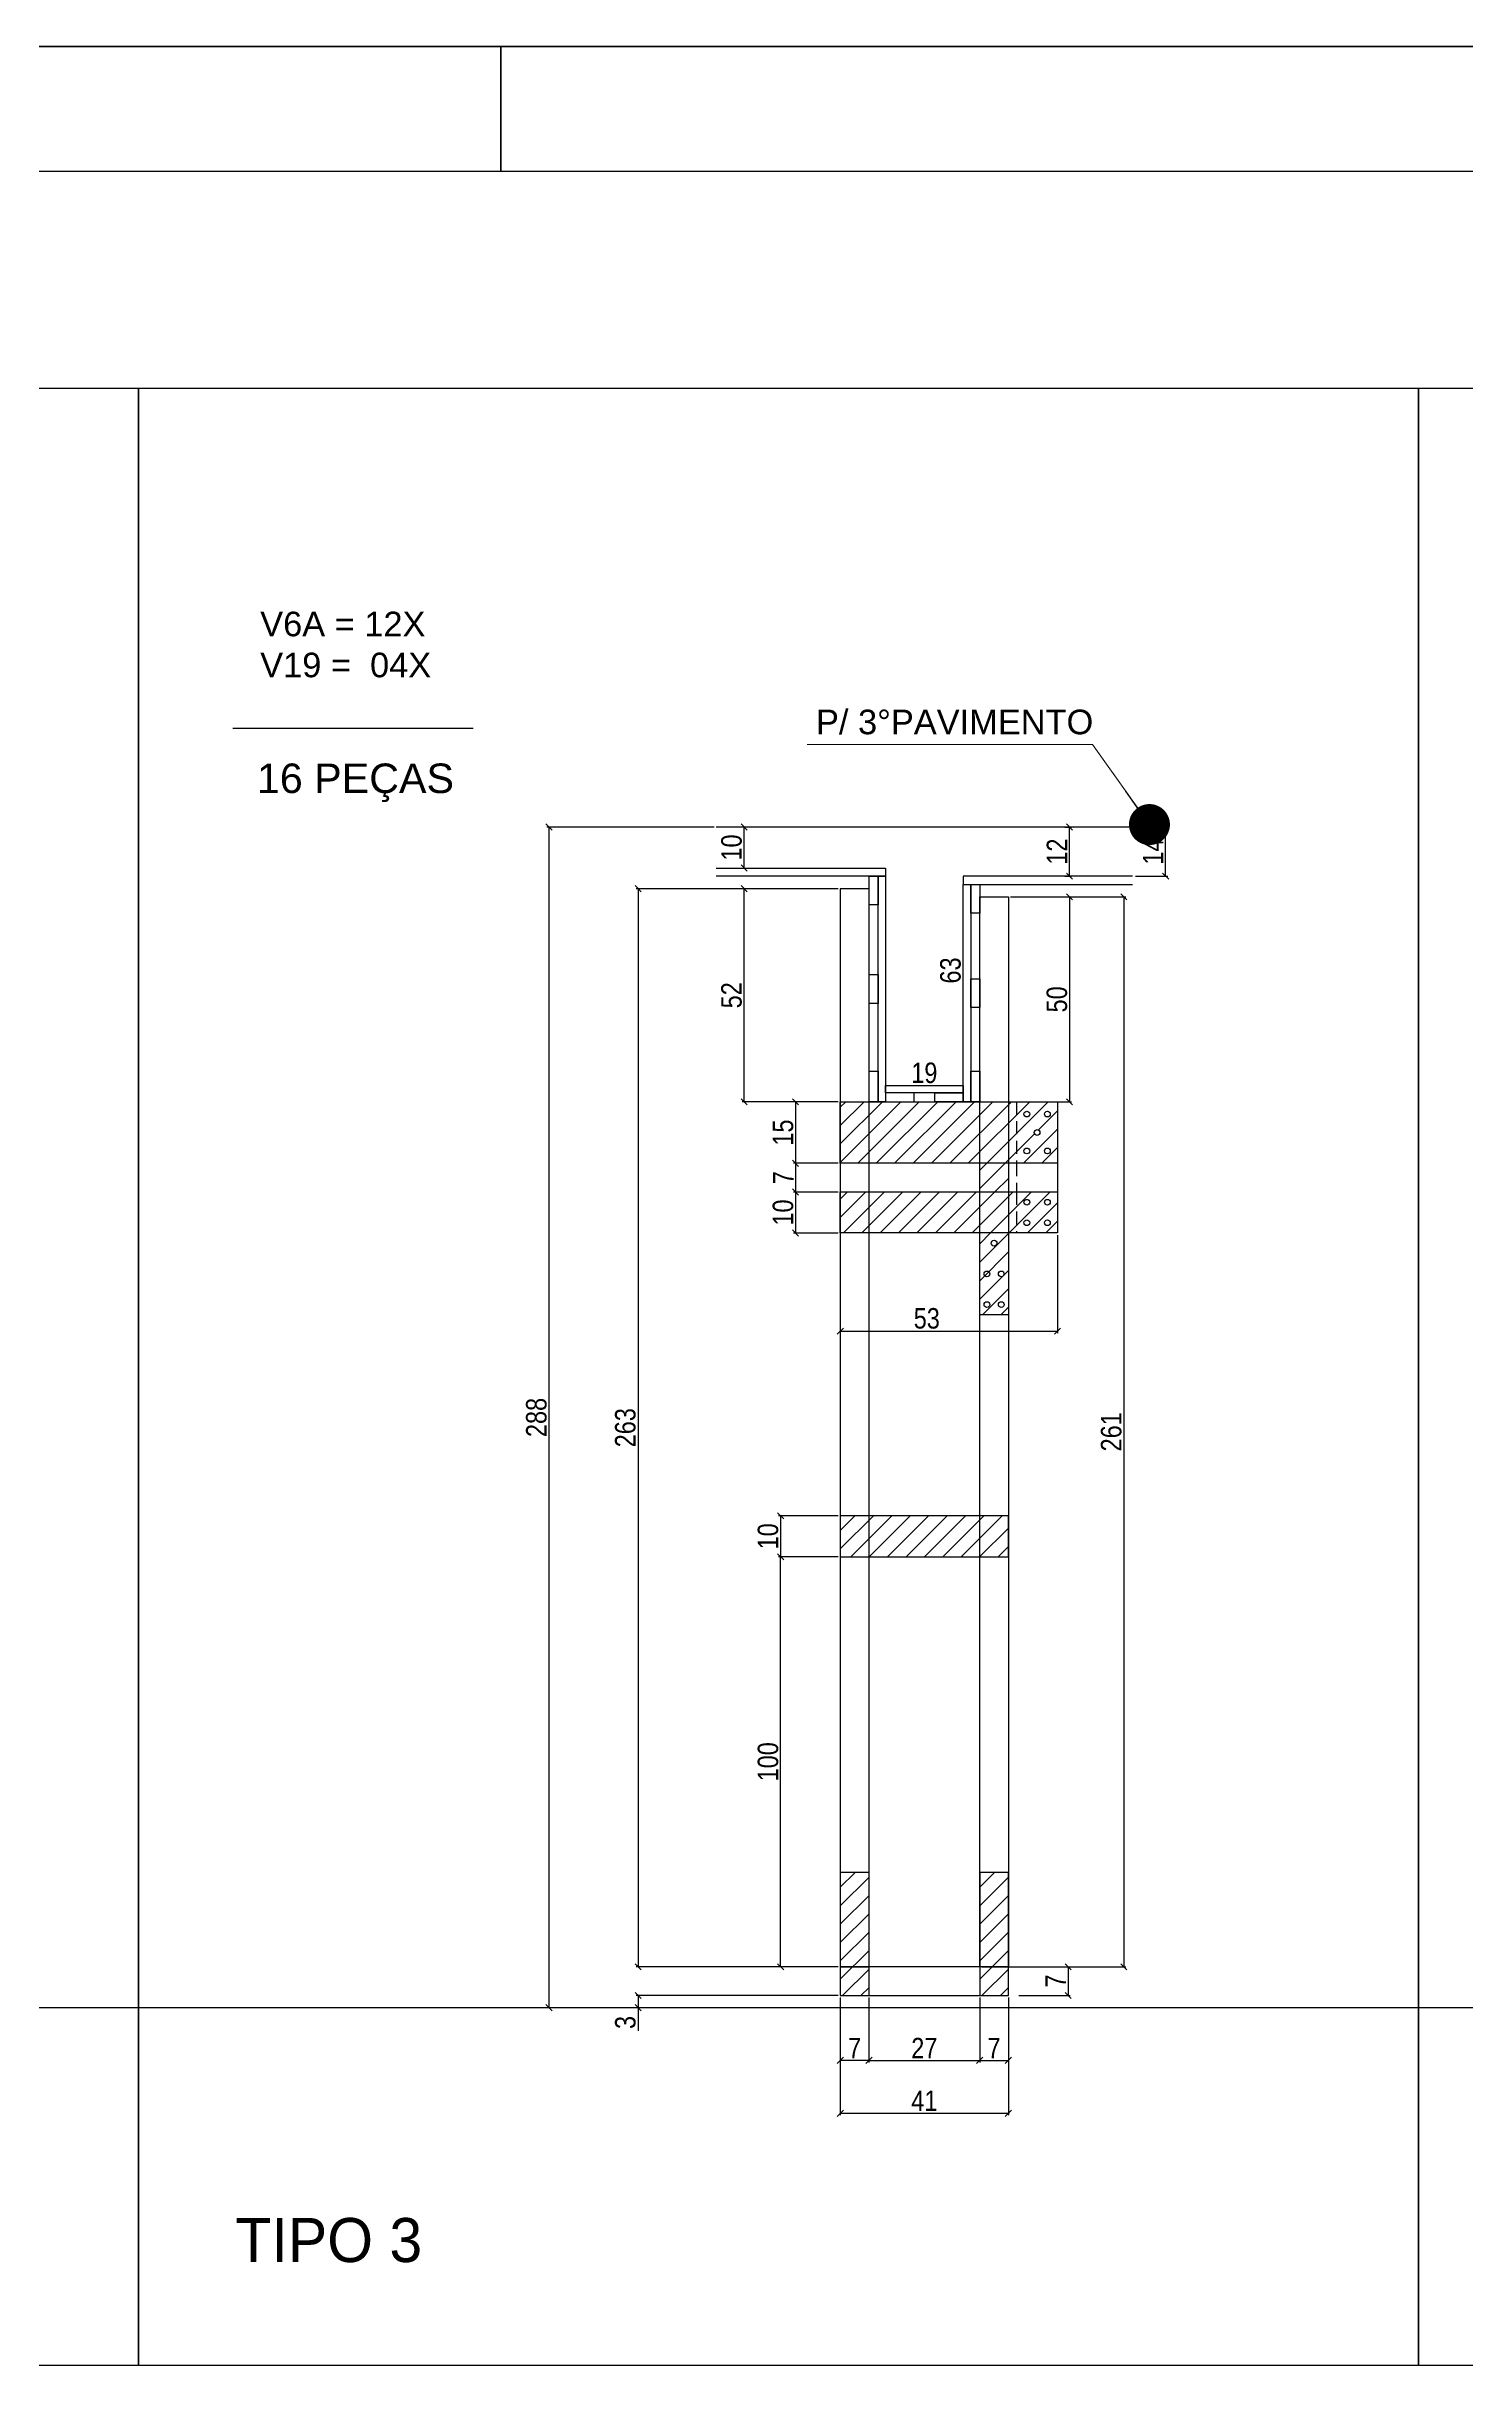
# Model space of a CAD drawing. Extents: x 23583 to 161354, y 153625 to 213918.
# Drawn here: x 31595 to 32287, y 212787 to 213918 of the extents above; entities that cross this region are included whole.
import ezdxf

# ---------------------------------------------------------------- set-up
doc = ezdxf.new("R2010")
doc.units = 0
doc.header["$PDMODE"] = 34
doc.header["$PDSIZE"] = 5
doc.linetypes.add('DASHED2', pattern=[9.525, 6.35, -3.175])
doc.layers.get('0').update_dxf_attribs({"linetype": 'CONTINUOUS'})
doc.layers.get('DEFPOINTS').update_dxf_attribs({"linetype": 'CONTINUOUS'})
for name, color, linetype in [('COTA', 241, 'CONTINUOUS'), ('detalhes', 4, 'CONTINUOUS'), ('HACHURA', 8, 'CONTINUOUS'), ('TIRAS REESCORAMENTO', 252, 'CONTINUOUS'), ('VIGAS', 3, 'CONTINUOUS')]:
    doc.layers.add(name, color=color, linetype=linetype)
doc.layers.add('FOLHA', color=255, linetype='CONTINUOUS', lineweight=40)
doc.styles.add('ARIAL', font='arial.ttf')
doc.styles.add('COTA TECNICA 2X', font='techl___.ttf', dxfattribs={"height": 10})
doc.styles.add('R80-50', font='arial.ttf', dxfattribs={"height": 10})
doc.styles.add('ROMAS860', font='ROMAS860.SHX', dxfattribs={"height": 8.5})
doc.styles.get("Standard").update_dxf_attribs({"font": 'ROMANS.SHX'})
doc.dimstyles.new('3x', dxfattribs={"dimtxt": 10, "dimasz": 5, "dimexe": 7, "dimexo": 5, "dimgap": 4, "dimtad": 1, "dimdec": 4, "dimlfac": 0.333333, "dimdsep": 46, "dimtxsty": 'Standard', "dimblk": 'DOT', "dimcen": 0.09, "dimclrd": 1, "dimclre": 1, "dimclrt": 2, "dimadec": 0, "dimazin": 2, "dimtfac": 1, "dimtdec": 4, "dimtmove": 0, "dimatfit": 3, "dimldrblk": 'DOT', "dimfxl": 1, "dimtolj": 1, "dimtzin": 0, "dimlwd": 9, "dimlwe": 9, "dimarcsym": 0})
doc.dimstyles.new('SECAO', dxfattribs={"dimscale": 0.333333, "dimtxt": 5, "dimasz": 9, "dimexe": 3, "dimexo": 3, "dimgap": 3, "dimtad": 1, "dimdec": 1, "dimlfac": 0.5, "dimzin": 12, "dimdsep": 46, "dimtxsty": 'COTA TECNICA 2X', "dimblk1": 'OBLIQUE', "dimblk2": 'OBLIQUE', "dimsah": 1, "dimcen": 0.9, "dimclrd": 4, "dimclre": 4, "dimclrt": 240, "dimadec": 1, "dimazin": 3, "dimtfac": 1, "dimtdec": 1, "dimtmove": 0, "dimatfit": 3, "dimfxl": 1, "dimtolj": 1, "dimtzin": 12, "dimarcsym": 0})
pattern_1 = [(45, (8390.567, 15079.911), (-4.49012806, 4.49012806), [])]

# ---------------------------------------------------------------- blocks, each defined once
blk = doc.blocks.new('_Oblique')
at = {"color": 0, "linetype": 'ByBlock', "lineweight": -2}
blk.add_line((-0.5, -0.5), (0.5, 0.5), dxfattribs=at)
blk = doc.blocks.new('*D2838')
at = {"layer": 'DEFPOINTS', "color": 0, "transparency": 16777216}
for p in [(31982.4, 213507.2), (31883.8, 212981.2), (31982.4, 212981.2)]:
    blk.add_point(p, dxfattribs=at)
at = {"layer": 'detalhes', "color": 4, "lineweight": -2, "transparency": 16777216}
for p, q in [((31981.4, 213507.2), (31882.8, 213507.2)), ((31883.8, 213507.2), (31883.8, 212981.2)), ((31981.4, 212981.2), (31882.8, 212981.2))]:
    blk.add_line(p, q, dxfattribs=at)
at = {"layer": 'detalhes', "color": 4, "lineweight": -2, "transparency": 16777216, "xscale": 3, "yscale": 3, "zscale": 3}
for p, rotation in [((31883.8, 213507.2), 90), ((31883.8, 212981.2), 270)]:
    blk.add_blockref('_Oblique', p, dxfattribs=dict(at, rotation=rotation))
at = {"layer": 'detalhes', "color": 240, "transparency": 16777216, "insert": (31877.6, 213244.2), "char_height": 10, "attachment_point": 5, "rotation": 90, "style": 'COTA TECNICA 2X'}
blk.add_mtext('\\A1;263', dxfattribs=at)
blk = doc.blocks.new('*D2839')
at = {"layer": 'DEFPOINTS', "color": 0, "transparency": 16777216}
for p in [(31982.4, 212967.2), (32064.4, 212967.2), (32064.4, 212909.7)]:
    blk.add_point(p, dxfattribs=at)
at = {"layer": 'detalhes', "color": 4, "lineweight": -2, "transparency": 16777216}
for p, q in [((31982.4, 212966.2), (31982.4, 212908.7)), ((32064.4, 212966.2), (32064.4, 212908.7)), ((31982.4, 212909.7), (32064.4, 212909.7))]:
    blk.add_line(p, q, dxfattribs=at)
at = {"layer": 'detalhes', "color": 4, "lineweight": -2, "transparency": 16777216, "xscale": 3, "yscale": 3, "zscale": 3, "rotation": 180}
blk.add_blockref('_Oblique', (31982.4, 212909.7), dxfattribs=at)
at = {"layer": 'detalhes', "color": 4, "lineweight": -2, "transparency": 16777216, "xscale": 3, "yscale": 3, "zscale": 3}
blk.add_blockref('_Oblique', (32064.4, 212909.7), dxfattribs=at)
at = {"layer": 'detalhes', "color": 240, "transparency": 16777216, "insert": (32023.4, 212915.8), "char_height": 10, "attachment_point": 5, "style": 'COTA TECNICA 2X'}
blk.add_mtext('\\A1;41', dxfattribs=at)
blk = doc.blocks.new('*D2840')
at = {"layer": 'DEFPOINTS', "color": 0, "transparency": 16777216}
for p in [(31996.4, 212967.2), (32050.4, 212967.2), (32050.4, 212935.5)]:
    blk.add_point(p, dxfattribs=at)
at = {"layer": 'detalhes', "color": 4, "lineweight": -2, "transparency": 16777216}
for p, q in [((31996.4, 212966.2), (31996.4, 212934.5)), ((32050.4, 212966.2), (32050.4, 212934.5)), ((31996.4, 212935.5), (32050.4, 212935.5))]:
    blk.add_line(p, q, dxfattribs=at)
at = {"layer": 'detalhes', "color": 4, "lineweight": -2, "transparency": 16777216, "xscale": 3, "yscale": 3, "zscale": 3, "rotation": 180}
blk.add_blockref('_Oblique', (31996.4, 212935.5), dxfattribs=at)
at = {"layer": 'detalhes', "color": 4, "lineweight": -2, "transparency": 16777216, "xscale": 3, "yscale": 3, "zscale": 3}
blk.add_blockref('_Oblique', (32050.4, 212935.5), dxfattribs=at)
at = {"layer": 'detalhes', "color": 240, "transparency": 16777216, "insert": (32023.4, 212941.5), "char_height": 10, "attachment_point": 5, "style": 'COTA TECNICA 2X'}
blk.add_mtext('\\A1;27', dxfattribs=at)
blk = doc.blocks.new('*D2841')
at = {"layer": 'DEFPOINTS', "color": 0, "transparency": 16777216}
for p in [(32050.4, 212935.5), (32064.4, 212935.5), (32064.4, 212935.5)]:
    blk.add_point(p, dxfattribs=at)
at = {"layer": 'detalhes', "color": 4, "lineweight": -2, "transparency": 16777216}
blk.add_line((32050.4, 212935.5), (32064.4, 212935.5), dxfattribs=at)
at = {"layer": 'detalhes', "color": 4, "lineweight": -2, "transparency": 16777216, "xscale": 3, "yscale": 3, "zscale": 3, "rotation": 180}
blk.add_blockref('_Oblique', (32050.4, 212935.5), dxfattribs=at)
at = {"layer": 'detalhes', "color": 4, "lineweight": -2, "transparency": 16777216, "xscale": 3, "yscale": 3, "zscale": 3}
blk.add_blockref('_Oblique', (32064.4, 212935.5), dxfattribs=at)
at = {"layer": 'detalhes', "color": 240, "transparency": 16777216, "insert": (32057.4, 212941.5), "char_height": 10, "attachment_point": 5, "style": 'COTA TECNICA 2X'}
blk.add_mtext('\\A1;7', dxfattribs=at)
blk = doc.blocks.new('*D2842')
at = {"layer": 'DEFPOINTS', "color": 0, "transparency": 16777216}
for p in [(31982.4, 212935.5), (31982.4, 212935.5), (31996.4, 212935.5)]:
    blk.add_point(p, dxfattribs=at)
at = {"layer": 'detalhes', "color": 4, "lineweight": -2, "transparency": 16777216}
blk.add_line((31996.4, 212935.5), (31982.4, 212935.5), dxfattribs=at)
at = {"layer": 'detalhes', "color": 4, "lineweight": -2, "transparency": 16777216, "xscale": 3, "yscale": 3, "zscale": 3, "rotation": 180}
blk.add_blockref('_Oblique', (31982.4, 212935.5), dxfattribs=at)
at = {"layer": 'detalhes', "color": 4, "lineweight": -2, "transparency": 16777216, "xscale": 3, "yscale": 3, "zscale": 3}
blk.add_blockref('_Oblique', (31996.4, 212935.5), dxfattribs=at)
at = {"layer": 'detalhes', "color": 240, "transparency": 16777216, "insert": (31989.4, 212941.5), "char_height": 10, "attachment_point": 5, "style": 'COTA TECNICA 2X'}
blk.add_mtext('\\A1;7', dxfattribs=at)
blk = doc.blocks.new('*D2843')
at = {"layer": 'DEFPOINTS', "color": 0, "transparency": 16777216}
for p in [(31982.4, 213201.2), (31953.3, 213181.2), (31982.4, 213181.2)]:
    blk.add_point(p, dxfattribs=at)
at = {"layer": 'detalhes', "color": 4, "lineweight": -2, "transparency": 16777216}
for p, q in [((31981.4, 213201.2), (31952.3, 213201.2)), ((31953.3, 213201.2), (31953.3, 213181.2)), ((31981.4, 213181.2), (31952.3, 213181.2))]:
    blk.add_line(p, q, dxfattribs=at)
at = {"layer": 'detalhes', "color": 4, "lineweight": -2, "transparency": 16777216, "xscale": 3, "yscale": 3, "zscale": 3}
for p, rotation in [((31953.3, 213201.2), 90), ((31953.3, 213181.2), 270)]:
    blk.add_blockref('_Oblique', p, dxfattribs=dict(at, rotation=rotation))
at = {"layer": 'detalhes', "color": 240, "transparency": 16777216, "insert": (31947.2, 213191.2), "char_height": 10, "attachment_point": 5, "rotation": 90, "style": 'COTA TECNICA 2X'}
blk.add_mtext('\\A1;10', dxfattribs=at)
blk = doc.blocks.new('*D2844')
at = {"layer": 'DEFPOINTS', "color": 0, "transparency": 16777216}
for p in [(32064.4, 213503.2), (32064.4, 213403.2), (32094.2, 213403.2)]:
    blk.add_point(p, dxfattribs=at)
at = {"layer": 'detalhes', "color": 4, "lineweight": -2, "transparency": 16777216}
for p, q in [((32065.4, 213503.2), (32095.2, 213503.2)), ((32094.2, 213503.2), (32094.2, 213403.2)), ((32065.4, 213403.2), (32095.2, 213403.2))]:
    blk.add_line(p, q, dxfattribs=at)
at = {"layer": 'detalhes', "color": 4, "lineweight": -2, "transparency": 16777216, "xscale": 3, "yscale": 3, "zscale": 3}
for p, rotation in [((32094.2, 213503.2), 90), ((32094.2, 213403.2), 270)]:
    blk.add_blockref('_Oblique', p, dxfattribs=dict(at, rotation=rotation))
at = {"layer": 'detalhes', "color": 240, "transparency": 16777216, "insert": (32088.1, 213453.2), "char_height": 10, "attachment_point": 5, "rotation": 90, "style": 'COTA TECNICA 2X'}
blk.add_mtext('\\A1;50', dxfattribs=at)
blk = doc.blocks.new('*D2845')
at = {"layer": 'DEFPOINTS', "color": 0, "transparency": 16777216}
for p in [(31921.9, 213537.3), (31840.3, 212961.2), (31982.4, 212961.2)]:
    blk.add_point(p, dxfattribs=at)
at = {"layer": 'detalhes', "color": 4, "lineweight": -2, "transparency": 16777216}
for p, q in [((31920.9, 213537.3), (31839.3, 213537.3)), ((31840.3, 213537.3), (31840.3, 212961.2)), ((31981.4, 212961.2), (31839.3, 212961.2))]:
    blk.add_line(p, q, dxfattribs=at)
at = {"layer": 'detalhes', "color": 4, "lineweight": -2, "transparency": 16777216, "xscale": 3, "yscale": 3, "zscale": 3}
for p, rotation in [((31840.3, 213537.3), 90), ((31840.3, 212961.2), 270)]:
    blk.add_blockref('_Oblique', p, dxfattribs=dict(at, rotation=rotation))
at = {"layer": 'detalhes', "color": 240, "transparency": 16777216, "insert": (31834.2, 213249.2), "char_height": 10, "attachment_point": 5, "rotation": 90, "style": 'COTA TECNICA 2X'}
blk.add_mtext('\\A1;288', dxfattribs=at)
blk = doc.blocks.new('*D2846')
at = {"layer": 'DEFPOINTS', "color": 0, "transparency": 16777216}
for p in [(31883.8, 212961.2), (31982.4, 212967.2), (31982.4, 212961.2)]:
    blk.add_point(p, dxfattribs=at)
at = {"layer": 'detalhes', "color": 4, "lineweight": -2, "transparency": 16777216}
for p, q in [((31981.4, 212967.2), (31882.8, 212967.2)), ((31981.4, 212961.2), (31882.8, 212961.2)), ((31883.8, 212967.2), (31883.8, 212961.2)), ((31883.8, 212961.2), (31883.8, 212949.9))]:
    blk.add_line(p, q, dxfattribs=at)
at = {"layer": 'detalhes', "color": 4, "lineweight": -2, "transparency": 16777216, "xscale": 3, "yscale": 3, "zscale": 3}
for p, rotation in [((31883.8, 212967.2), 90), ((31883.8, 212961.2), 270)]:
    blk.add_blockref('_Oblique', p, dxfattribs=dict(at, rotation=rotation))
at = {"layer": 'detalhes', "color": 240, "transparency": 16777216, "insert": (31877.6, 212954), "char_height": 10, "attachment_point": 5, "rotation": 90, "style": 'COTA TECNICA 2X'}
blk.add_mtext('\\A1;3', dxfattribs=at)
blk = doc.blocks.new('*D2847')
at = {"layer": 'DEFPOINTS', "color": 0, "transparency": 16777216}
for p in [(32023.4, 213537.3), (32042.4, 213537.3), (32019.5, 213411.2)]:
    blk.add_point(p, dxfattribs=at)
at = {"layer": 'detalhes', "color": 240, "transparency": 16777216, "insert": (32036.2, 213467.3), "char_height": 10, "attachment_point": 5, "rotation": 90, "style": 'COTA TECNICA 2X'}
blk.add_mtext('\\A1;63', dxfattribs=at)
blk = doc.blocks.new('*D2848')
at = {"layer": 'DEFPOINTS', "color": 0, "transparency": 16777216}
for p in [(32004.4, 213411.2), (32042.4, 213411.2), (32042.4, 213411.2)]:
    blk.add_point(p, dxfattribs=at)
at = {"layer": 'detalhes', "color": 240, "transparency": 16777216, "insert": (32023.4, 213417.3), "char_height": 10, "attachment_point": 5, "style": 'COTA TECNICA 2X'}
blk.add_mtext('\\A1;19', dxfattribs=at)
blk = doc.blocks.new('*D2849')
at = {"layer": 'DEFPOINTS', "color": 0, "transparency": 16777216}
for p in [(31953.3, 213181.2), (31982.4, 213181.2), (31981.4, 212981.2)]:
    blk.add_point(p, dxfattribs=at)
at = {"layer": 'detalhes', "color": 4, "lineweight": -2, "transparency": 16777216}
for p, q in [((31981.4, 213181.2), (31952.3, 213181.2)), ((31953.3, 212981.2), (31953.3, 213181.2)), ((31980.4, 212981.2), (31952.3, 212981.2))]:
    blk.add_line(p, q, dxfattribs=at)
at = {"layer": 'detalhes', "color": 4, "lineweight": -2, "transparency": 16777216, "xscale": 3, "yscale": 3, "zscale": 3}
for p, rotation in [((31953.3, 213181.2), 90), ((31953.3, 212981.2), 270)]:
    blk.add_blockref('_Oblique', p, dxfattribs=dict(at, rotation=rotation))
at = {"layer": 'detalhes', "color": 240, "transparency": 16777216, "insert": (31947.2, 213081.2), "char_height": 10, "attachment_point": 5, "rotation": 90, "style": 'COTA TECNICA 2X'}
blk.add_mtext('\\A1;100', dxfattribs=at)
blk = doc.blocks.new('*D2850')
at = {"layer": 'DEFPOINTS', "color": 0, "transparency": 16777216}
for p in [(31982.4, 213363.2), (32088.4, 213339.2), (32088.4, 213291.3)]:
    blk.add_point(p, dxfattribs=at)
at = {"layer": 'detalhes', "color": 4, "lineweight": -2, "transparency": 16777216}
for p, q in [((31982.4, 213362.2), (31982.4, 213290.3)), ((32088.4, 213338.2), (32088.4, 213290.3)), ((31982.4, 213291.3), (32088.4, 213291.3))]:
    blk.add_line(p, q, dxfattribs=at)
at = {"layer": 'detalhes', "color": 4, "lineweight": -2, "transparency": 16777216, "xscale": 3, "yscale": 3, "zscale": 3, "rotation": 180}
blk.add_blockref('_Oblique', (31982.4, 213291.3), dxfattribs=at)
at = {"layer": 'detalhes', "color": 4, "lineweight": -2, "transparency": 16777216, "xscale": 3, "yscale": 3, "zscale": 3}
blk.add_blockref('_Oblique', (32088.4, 213291.3), dxfattribs=at)
at = {"layer": 'detalhes', "color": 240, "transparency": 16777216, "insert": (32024.6, 213297.5), "char_height": 10, "attachment_point": 5, "style": 'COTA TECNICA 2X'}
blk.add_mtext('\\A1;53', dxfattribs=at)
blk = doc.blocks.new('*D2851')
at = {"layer": 'DEFPOINTS', "color": 0, "transparency": 16777216}
for p in [(32091, 213537.3), (32094.2, 213537.3), (32091, 213513.3)]:
    blk.add_point(p, dxfattribs=at)
at = {"layer": 'detalhes', "color": 4, "lineweight": -2, "transparency": 16777216}
for p, q in [((32092, 213537.3), (32095.2, 213537.3)), ((32094.2, 213513.3), (32094.2, 213537.3)), ((32092, 213513.3), (32095.2, 213513.3))]:
    blk.add_line(p, q, dxfattribs=at)
at = {"layer": 'detalhes', "color": 4, "lineweight": -2, "transparency": 16777216, "xscale": 3, "yscale": 3, "zscale": 3}
for p, rotation in [((32094.2, 213537.3), 90), ((32094.2, 213513.3), 270)]:
    blk.add_blockref('_Oblique', p, dxfattribs=dict(at, rotation=rotation))
at = {"layer": 'detalhes', "color": 240, "transparency": 16777216, "insert": (32088.1, 213525.3), "char_height": 10, "attachment_point": 5, "rotation": 90, "style": 'COTA TECNICA 2X'}
blk.add_mtext('\\A1;12', dxfattribs=at)
blk = doc.blocks.new('*D2852')
at = {"layer": 'DEFPOINTS', "color": 0, "transparency": 16777216}
for p in [(32065.4, 213503.2), (32065.4, 212981.2), (32120.7, 212981.2)]:
    blk.add_point(p, dxfattribs=at)
at = {"layer": 'detalhes', "color": 4, "lineweight": -2, "transparency": 16777216}
for p, q in [((32066.4, 213503.2), (32121.7, 213503.2)), ((32120.7, 213503.2), (32120.7, 212981.2)), ((32066.4, 212981.2), (32121.7, 212981.2))]:
    blk.add_line(p, q, dxfattribs=at)
at = {"layer": 'detalhes', "color": 4, "lineweight": -2, "transparency": 16777216, "xscale": 3, "yscale": 3, "zscale": 3}
for p, rotation in [((32120.7, 213503.2), 90), ((32120.7, 212981.2), 270)]:
    blk.add_blockref('_Oblique', p, dxfattribs=dict(at, rotation=rotation))
at = {"layer": 'detalhes', "color": 240, "transparency": 16777216, "insert": (32114.6, 213242.2), "char_height": 10, "attachment_point": 5, "rotation": 90, "style": 'COTA TECNICA 2X'}
blk.add_mtext('\\A1;261', dxfattribs=at)
blk = doc.blocks.new('*D2853')
at = {"layer": 'DEFPOINTS', "color": 0, "transparency": 16777216}
for p in [(32050.4, 212981.2), (32068.5, 212967.2), (32093.6, 212967.2)]:
    blk.add_point(p, dxfattribs=at)
at = {"layer": 'detalhes', "color": 4, "lineweight": -2, "transparency": 16777216}
for p, q in [((32051.4, 212981.2), (32094.6, 212981.2)), ((32093.6, 212981.2), (32093.6, 212967.2)), ((32069.5, 212967.2), (32094.6, 212967.2))]:
    blk.add_line(p, q, dxfattribs=at)
at = {"layer": 'detalhes', "color": 4, "lineweight": -2, "transparency": 16777216, "xscale": 3, "yscale": 3, "zscale": 3}
for p, rotation in [((32093.6, 212981.2), 90), ((32093.6, 212967.2), 270)]:
    blk.add_blockref('_Oblique', p, dxfattribs=dict(at, rotation=rotation))
at = {"layer": 'detalhes', "color": 240, "transparency": 16777216, "insert": (32087.5, 212974.2), "char_height": 10, "attachment_point": 5, "rotation": 90, "style": 'COTA TECNICA 2X'}
blk.add_mtext('\\A1;7', dxfattribs=at)
blk = doc.blocks.new('*D2856')
at = {"layer": 'DEFPOINTS', "color": 0, "transparency": 16777216}
for p in [(31982.4, 213403.2), (31960.6, 213373.2), (31982.4, 213373.2)]:
    blk.add_point(p, dxfattribs=at)
at = {"layer": 'detalhes', "color": 4, "lineweight": -2, "transparency": 16777216}
for p, q in [((31981.4, 213403.2), (31959.6, 213403.2)), ((31960.6, 213403.2), (31960.6, 213373.2)), ((31981.4, 213373.2), (31959.6, 213373.2))]:
    blk.add_line(p, q, dxfattribs=at)
at = {"layer": 'detalhes', "color": 4, "lineweight": -2, "transparency": 16777216, "xscale": 3, "yscale": 3, "zscale": 3}
for p, rotation in [((31960.6, 213403.2), 90), ((31960.6, 213373.2), 270)]:
    blk.add_blockref('_Oblique', p, dxfattribs=dict(at, rotation=rotation))
at = {"layer": 'detalhes', "color": 240, "transparency": 16777216, "insert": (31954.5, 213388.2), "char_height": 10, "attachment_point": 5, "rotation": 90, "style": 'COTA TECNICA 2X'}
blk.add_mtext('\\A1;15', dxfattribs=at)
blk = doc.blocks.new('*D2857')
at = {"layer": 'DEFPOINTS', "color": 0, "transparency": 16777216}
for p in [(31982.4, 213359.2), (31960.6, 213339.2), (31982.4, 213339.2)]:
    blk.add_point(p, dxfattribs=at)
at = {"layer": 'detalhes', "color": 4, "lineweight": -2, "transparency": 16777216}
for p, q in [((31981.4, 213359.2), (31959.6, 213359.2)), ((31960.6, 213359.2), (31960.6, 213339.2)), ((31981.4, 213339.2), (31959.6, 213339.2))]:
    blk.add_line(p, q, dxfattribs=at)
at = {"layer": 'detalhes', "color": 4, "lineweight": -2, "transparency": 16777216, "xscale": 3, "yscale": 3, "zscale": 3}
for p, rotation in [((31960.6, 213359.2), 90), ((31960.6, 213339.2), 270)]:
    blk.add_blockref('_Oblique', p, dxfattribs=dict(at, rotation=rotation))
at = {"layer": 'detalhes', "color": 240, "transparency": 16777216, "insert": (31954.5, 213349.2), "char_height": 10, "attachment_point": 5, "rotation": 90, "style": 'COTA TECNICA 2X'}
blk.add_mtext('\\A1;10', dxfattribs=at)
blk = doc.blocks.new('*D2858')
at = {"layer": 'DEFPOINTS', "color": 0, "transparency": 16777216}
for p in [(31982.4, 213373.2), (31960.6, 213359.2), (31982.4, 213359.2)]:
    blk.add_point(p, dxfattribs=at)
at = {"layer": 'detalhes', "color": 4, "lineweight": -2, "transparency": 16777216}
for p, q in [((31981.4, 213373.2), (31959.6, 213373.2)), ((31960.6, 213373.2), (31960.6, 213359.2)), ((31981.4, 213359.2), (31959.6, 213359.2))]:
    blk.add_line(p, q, dxfattribs=at)
at = {"layer": 'detalhes', "color": 4, "lineweight": -2, "transparency": 16777216, "xscale": 3, "yscale": 3, "zscale": 3}
for p, rotation in [((31960.6, 213373.2), 90), ((31960.6, 213359.2), 270)]:
    blk.add_blockref('_Oblique', p, dxfattribs=dict(at, rotation=rotation))
at = {"layer": 'detalhes', "color": 240, "transparency": 16777216, "insert": (31954.6, 213366.2), "char_height": 10, "attachment_point": 5, "rotation": 90, "style": 'COTA TECNICA 2X'}
blk.add_mtext('\\A1;7', dxfattribs=at)
blk = doc.blocks.new('*D2854')
at = {"layer": 'DEFPOINTS', "color": 0, "transparency": 16777216}
for p in [(31935.5, 213507.2), (31935.5, 213507.2), (31982.4, 213403.2)]:
    blk.add_point(p, dxfattribs=at)
at = {"layer": 'detalhes', "color": 4, "lineweight": -2, "transparency": 16777216}
for p, q in [((31935.5, 213403.2), (31935.5, 213507.2)), ((31936.5, 213507.2), (31936.5, 213507.2)), ((31981.4, 213403.2), (31934.5, 213403.2))]:
    blk.add_line(p, q, dxfattribs=at)
at = {"layer": 'detalhes', "color": 4, "lineweight": -2, "transparency": 16777216, "xscale": 3, "yscale": 3, "zscale": 3}
for p, rotation in [((31935.5, 213507.2), 90), ((31935.5, 213403.2), 270)]:
    blk.add_blockref('_Oblique', p, dxfattribs=dict(at, rotation=rotation))
at = {"layer": 'detalhes', "color": 240, "transparency": 16777216, "insert": (31929.4, 213455.2), "char_height": 10, "attachment_point": 5, "rotation": 90, "style": 'COTA TECNICA 2X'}
blk.add_mtext('\\A1;52', dxfattribs=at)
blk = doc.blocks.new('*D2855')
at = {"layer": 'DEFPOINTS', "color": 0, "transparency": 16777216}
for p in [(31935.5, 213537.3), (31935.5, 213537.3), (31935.5, 213517.3)]:
    blk.add_point(p, dxfattribs=at)
at = {"layer": 'detalhes', "color": 4, "lineweight": -2, "transparency": 16777216}
for p, q in [((31935.5, 213517.3), (31935.5, 213537.3)), ((31936.5, 213517.3), (31936.5, 213517.3))]:
    blk.add_line(p, q, dxfattribs=at)
at = {"layer": 'detalhes', "color": 4, "lineweight": -2, "transparency": 16777216, "xscale": 3, "yscale": 3, "zscale": 3}
for p, rotation in [((31935.5, 213537.3), 90), ((31935.5, 213517.3), 270)]:
    blk.add_blockref('_Oblique', p, dxfattribs=dict(at, rotation=rotation))
at = {"layer": 'detalhes', "color": 240, "transparency": 16777216, "insert": (31929.4, 213527.3), "char_height": 10, "attachment_point": 5, "rotation": 90, "style": 'COTA TECNICA 2X'}
blk.add_mtext('\\A1;10', dxfattribs=at)
blk = doc.blocks.new('*D3124')
at = {"layer": 'DEFPOINTS', "color": 0, "transparency": 16777216}
for p in [(32125.4, 213537.3), (32141.1, 213537.3), (32125.4, 213513.3)]:
    blk.add_point(p, dxfattribs=at)
at = {"layer": 'detalhes', "color": 4, "lineweight": -2, "transparency": 16777216}
for p, q in [((32126.4, 213537.3), (32142.1, 213537.3)), ((32141.1, 213513.3), (32141.1, 213537.3)), ((32126.4, 213513.3), (32142.1, 213513.3))]:
    blk.add_line(p, q, dxfattribs=at)
at = {"layer": 'detalhes', "color": 4, "lineweight": -2, "transparency": 16777216, "xscale": 3, "yscale": 3, "zscale": 3}
for p, rotation in [((32141.1, 213537.3), 90), ((32141.1, 213513.3), 270)]:
    blk.add_blockref('_Oblique', p, dxfattribs=dict(at, rotation=rotation))
at = {"layer": 'detalhes', "color": 240, "transparency": 16777216, "insert": (32135, 213525.3), "char_height": 10, "attachment_point": 5, "rotation": 90, "style": 'COTA TECNICA 2X'}
blk.add_mtext('\\A1;14', dxfattribs=at)
blk = doc.blocks.new('_Dot')
at = {"color": 0, "linetype": 'ByBlock', "lineweight": -2}
blk.add_line((-0.5, 0), (-1, 0), dxfattribs=at)
at = {"color": 0, "linetype": 'ByBlock', "const_width": 0.5}
blk.add_lwpolyline([(-0.25, 0, 1), (0.25, 0, 1)], format="xyb", close=True, dxfattribs=at)

msp = doc.modelspace()

# ---------------------------------------------------------------- hatches: boundary and pattern name
at = {"layer": 'COTA'}
h = msp.add_hatch(dxfattribs=at)
h.set_pattern_fill('ANSI31', color=256, scale=2, style=0)
h.set_pattern_definition(pattern_1)
h.paths.add_polyline_path([(32088.42, 213403.23), (31982.42, 213403.23), (31982.42, 213373.23), (32088.42, 213373.23)])
edge = h.paths.add_edge_path(flags=16)
edge.add_arc((32073.42, 213379.23), 1.4, 0, 360)
edge = h.paths.add_edge_path(flags=16)
edge.add_arc((32078.42, 213388.23), 1.4, 0, 360)
edge = h.paths.add_edge_path(flags=16)
edge.add_arc((32073.42, 213397.23), 1.4, 0, 360)
edge = h.paths.add_edge_path(flags=16)
edge.add_arc((32083.42, 213379.23), 1.4, 0, 360)
edge = h.paths.add_edge_path(flags=16)
edge.add_arc((32083.42, 213397.23), 1.4, 0, 360)
h = msp.add_hatch(dxfattribs=at)
h.set_pattern_fill('ANSI31', color=256, scale=2, style=0)
h.set_pattern_definition(pattern_1)
h.paths.add_polyline_path([(32050.42, 213373.23), (32050.42, 213359.23), (32064.42, 213359.23), (32064.42, 213373.23)])
h = msp.add_hatch(dxfattribs=at)
h.set_pattern_fill('ANSI31', color=256, scale=2, style=0)
h.set_pattern_definition(pattern_1)
h.paths.add_polyline_path([(32088.42, 213359.23), (31982.42, 213359.23), (31982.42, 213339.23), (32088.42, 213339.23)])
edge = h.paths.add_edge_path(flags=16)
edge.add_arc((32073.42, 213354.23), 1.4, 0, 360)
edge = h.paths.add_edge_path(flags=16)
edge.add_arc((32073.42, 213344.23), 1.4, 0, 360)
edge = h.paths.add_edge_path(flags=16)
edge.add_arc((32083.42, 213354.23), 1.4, 0, 360)
edge = h.paths.add_edge_path(flags=16)
edge.add_arc((32083.42, 213344.23), 1.4, 0, 360)
h = msp.add_hatch(dxfattribs=at)
h.set_pattern_fill('ANSI31', color=256, scale=2, style=0)
h.set_pattern_definition(pattern_1)
h.paths.add_polyline_path([(32050.42, 213299.29), (32064.42, 213299.29), (32064.42, 213339.23), (32050.42, 213339.23)])
h = msp.add_hatch(dxfattribs=at)
h.set_pattern_fill('ANSI31', color=256, scale=2, style=0)
h.set_pattern_definition(pattern_1)
h.paths.add_polyline_path([(32064.42, 213201.21), (31982.42, 213201.21), (31982.42, 213181.21), (32064.42, 213181.21)])
h = msp.add_hatch(dxfattribs=at)
h.set_pattern_fill('ANSI31', color=256, scale=2, style=0)
h.set_pattern_definition([(45, (12138.2005, 207158.0003), (-4.490128, 4.490128), [])])
h.paths.add_polyline_path([(31982.42, 212967.19), (31996.42, 212967.19), (31996.42, 213027.19), (31982.42, 213027.19)])
h = msp.add_hatch(dxfattribs=at)
h.set_pattern_fill('ANSI31', color=256, scale=2, style=0)
h.set_pattern_definition([(45, (12206.2005, 207158.0003), (-4.490128, 4.490128), [])])
h.paths.add_polyline_path([(32050.42, 212967.19), (32064.42, 212967.19), (32064.42, 213027.19), (32050.42, 213027.19)])

# ---------------------------------------------------------------- linework, layer by layer
at = {"color": 30}
msp.add_line((29670.84, 213857.22), (35029.57, 213857.22), dxfattribs=at)
at = {"linetype": 'Continuous'}
msp.add_line((32088.42, 213373.23), (32088.42, 213359.23), dxfattribs=at)
msp.add_line((32064.42, 213299.29), (32050.42, 213299.29))
for points in [[(31982.42, 212981.19), (31996.42, 212981.19), (31996.42, 213507.16), (31982.42, 213507.16)], [(32064.42, 212981.19), (32050.42, 212981.19), (32050.42, 213503.16), (32064.42, 213503.16)], [(32088.42, 213373.23), (31982.42, 213373.23), (31982.42, 213403.23), (32088.42, 213403.23)], [(32088.42, 213339.23), (31982.42, 213339.23), (31982.42, 213359.23), (32088.42, 213359.23)], [(31982.42, 212967.19), (31996.42, 212967.19), (31996.42, 213027.19), (31982.42, 213027.19)], [(32050.42, 212967.19), (32064.42, 212967.19), (32064.42, 213027.19), (32050.42, 213027.19)]]:
    msp.add_lwpolyline(points, close=True, dxfattribs=at)
for points in [[(31982.42, 213181.21), (32064.42, 213181.21), (32064.42, 213201.21), (31982.42, 213201.21), (31982.42, 213181.21)], [(32004.42, 212967.19), (32064.42, 212967.19), (32064.42, 212981.19), (31982.42, 212981.19), (31982.42, 212967.19), (32004.42, 212967.19)]]:
    msp.add_lwpolyline(points, dxfattribs=at)
for centre in [(32073.42, 213397.23), (32083.42, 213397.23), (32078.42, 213388.23), (32073.42, 213379.23), (32083.42, 213379.23), (32073.42, 213354.23), (32083.42, 213354.23), (32073.42, 213344.23), (32083.42, 213344.23), (32057.42, 213334.23), (32053.92, 213319.26), (32060.92, 213319.26), (32053.92, 213304.29), (32060.92, 213304.29)]:
    msp.add_circle(centre, 1.4)
at = {"layer": 'COTA', "linetype": 'DASHED2'}
for p, q in [((32068.42, 213403.23), (32068.42, 213373.23)), ((32068.42, 213373.23), (32068.42, 213359.23)), ((32068.42, 213359.23), (32068.42, 213339.23))]:
    msp.add_line(p, q, dxfattribs=at)
at = {"layer": 'FOLHA'}
for p, q in [((29518.43, 213918.18), (35090.53, 213918.18)), ((31816.77, 213857.22), (31816.77, 213918.18))]:
    msp.add_line(p, q, dxfattribs=at)
at = {"layer": 'HACHURA', "color": 7}
msp.add_line((31686.16, 213585.56), (31803.31, 213585.56), dxfattribs=at)
at = {"layer": 'TIRAS REESCORAMENTO', "linetype": 'ByBlock'}
for p, q in [((32125.38, 213537.28), (31921.94, 213537.28)), ((32004.42, 213513.28), (31921.94, 213513.28)), ((32042.42, 213509.28), (32124.9, 213509.28)), ((34975.73, 212961.19), (29767.28, 212961.19))]:
    msp.add_line(p, q, dxfattribs=at)
for points in [[(31921.94, 213517.28), (32004.42, 213517.28), (32004.42, 213513.28), (31921.94, 213513.28)], [(32004.42, 213403.23), (32000.82, 213403.23), (32000.82, 213513.28), (32004.42, 213513.28), (32004.42, 213403.23)], [(32124.9, 213513.28), (32042.42, 213513.28), (32042.42, 213509.28), (32124.9, 213509.28)], [(32046.02, 213403.23), (32042.42, 213403.23), (32042.42, 213509.28), (32046.02, 213509.28), (32046.02, 213403.23)]]:
    msp.add_lwpolyline(points, dxfattribs=at)
for points in [[(31996.42, 213513.28), (32000.82, 213513.28), (32000.82, 213499.28), (31996.42, 213499.28)], [(32046.02, 213509.28), (32050.42, 213509.28), (32050.42, 213495.28), (32046.02, 213495.28)], [(31996.42, 213465.26), (32000.82, 213465.26), (32000.82, 213451.26), (31996.42, 213451.26)], [(32046.02, 213463.26), (32050.42, 213463.26), (32050.42, 213449.26), (32046.02, 213449.26)], [(31996.42, 213418.23), (32000.82, 213418.23), (32000.82, 213403.23), (31996.42, 213403.23)], [(32042.42, 213407.63), (32004.42, 213407.63), (32004.42, 213411.23), (32042.42, 213411.23)], [(32046.02, 213418.23), (32050.42, 213418.23), (32050.42, 213403.23), (32046.02, 213403.23)], [(32018.38, 213403.23), (32018.38, 213407.63), (32004.42, 213407.63), (32004.42, 213403.23)], [(32028.45, 213403.23), (32028.45, 213407.63), (32042.42, 213407.63), (32042.42, 213403.23)]]:
    msp.add_lwpolyline(points, close=True, dxfattribs=at)
at = {"layer": 'VIGAS'}
for points in [[(31640.12, 212786.58), (31015.84, 212786.58), (31015.84, 213751.37), (31640.12, 213751.37)], [(32264.4, 212786.58), (31640.12, 212786.58), (31640.12, 213751.37), (32264.4, 213751.37)], [(32888.68, 212786.58), (32264.4, 212786.58), (32264.4, 213751.37), (32888.68, 213751.37)]]:
    msp.add_lwpolyline(points, close=True, dxfattribs=at)

# ---------------------------------------------------------------- texts
at = {"color": 0, "linetype": 'Continuous', "ltscale": 5, "style": 'ARIAL'}
msp.add_text('P/ 3°PAVIMENTO', height=12, dxfattribs=at).set_placement((31970.57, 213582.56))
at = {"layer": 'COTA', "color": 5, "style": 'ROMAS860'}
msp.add_text('TIPO 3', height=21.505, dxfattribs=at).set_placement((31687.41, 212837.1))
at = {"layer": 'VIGAS', "color": 7, "attachment_point": 1, "style": 'R80-50'}
for s, width, insert, char_height in [('V6A = 12X\\PV19 =  04X', 124.324, (31699.46, 213642.36), 12), ('16 PEÇAS', 162.221, (31697.84, 213568.27), 14.4)]:
    msp.add_mtext_dynamic_manual_height_columns(s, width=width, gutter_width=50, heights=[0], dxfattribs=dict(at, insert=insert, char_height=char_height))

# ---------------------------------------------------------------- dimensions: what is measured, and where the dimension line sits
at = {"layer": 'detalhes', "color": 3}
for base, p1, p2, picture, middle in [((31840.31, 212961.19), (31921.94, 213537.28), (31982.42, 212961.19), '*D2845', (31834.21, 213249.24)), ((31935.49, 213537.28), (31935.49, 213517.28), (31935.49, 213537.28), '*D2855', (31929.39, 213527.28)), ((32094.17, 213537.28), (32091.02, 213513.28), (32091.02, 213537.28), '*D2851', (32088.11, 213525.28)), ((31883.81, 212981.19), (31982.42, 213507.16), (31982.42, 212981.19), '*D2838', (31877.59, 213244.18)), ((31935.49, 213507.16), (31982.42, 213403.23), (31935.49, 213507.16), '*D2854', (31929.38, 213455.2)), ((32094.17, 213403.23), (32064.42, 213503.16), (32064.42, 213403.23), '*D2844', (32088.06, 213453.2)), ((32120.71, 212981.19), (32065.42, 213503.16), (32065.42, 212981.19), '*D2852', (32114.61, 213242.18)), ((31960.65, 213373.23), (31982.42, 213403.23), (31982.42, 213373.23), '*D2856', (31954.54, 213388.23)), ((31960.65, 213359.23), (31982.42, 213373.23), (31982.42, 213359.23), '*D2858', (31954.58, 213366.23)), ((31960.65, 213339.23), (31982.42, 213359.23), (31982.42, 213339.23), '*D2857', (31954.55, 213349.23)), ((31953.32, 213181.21), (31982.42, 213201.21), (31982.42, 213181.21), '*D2843', (31947.22, 213191.21)), ((31953.32, 213181.21), (31981.42, 212981.19), (31982.42, 213181.21), '*D2849', (31947.22, 213081.2)), ((32093.57, 212967.19), (32050.42, 212981.19), (32068.48, 212967.19), '*D2853', (32087.49, 212974.19)), ((31883.81, 212961.19), (31982.42, 212967.19), (31982.42, 212961.19), '*D2846', (31877.59, 212954.03))]:
    dim = msp.add_linear_dim(base=base, p1=p1, p2=p2, angle=90, dimstyle='SECAO', dxfattribs=at)
    dim.commit()
    dim.dimension.update_dxf_attribs({"geometry": picture, "text_midpoint": middle})
dim = msp.add_linear_dim(base=(32042.42, 213537.28), p1=(32019.46, 213411.23), p2=(32023.42, 213537.28), angle=90, dimstyle='SECAO', override={"dimse1": 1, "dimse2": 1, "dimsd1": 1, "dimsd2": 1}, dxfattribs=at)
dim.commit()
dim.dimension.update_dxf_attribs({"geometry": '*D2847', "text_midpoint": (32042.42, 213467.33), "dimtype": 160})
dim = msp.add_linear_dim(base=(32141.09, 213537.28), p1=(32125.38, 213513.28), p2=(32125.38, 213537.28), angle=90, text='14', dimstyle='SECAO', dxfattribs=at)
dim.commit()
dim.dimension.update_dxf_attribs({"geometry": '*D3124', "text_midpoint": (32135.01, 213525.28)})
dim = msp.add_linear_dim(base=(32042.42, 213411.23), p1=(32004.42, 213411.23), p2=(32042.42, 213411.23), dimstyle='SECAO', override={"dimse1": 1, "dimse2": 1, "dimsd1": 1, "dimsd2": 1}, dxfattribs=at)
dim.commit()
dim.dimension.update_dxf_attribs({"geometry": '*D2848', "text_midpoint": (32023.42, 213411.23), "dimtype": 160})
for base, p1, p2, picture, middle in [((32088.42, 213291.31), (31982.42, 213363.23), (32088.42, 213339.23), '*D2850', (32024.55, 213291.31)), ((32064.42, 212909.73), (31982.42, 212967.19), (32064.42, 212967.19), '*D2839', (32023.42, 212909.73)), ((32050.42, 212935.45), (31996.42, 212967.19), (32050.42, 212967.19), '*D2840', (32023.42, 212935.45)), ((32064.42, 212935.45), (32050.42, 212935.45), (32064.42, 212935.45), '*D2841', (32057.42, 212935.45))]:
    dim = msp.add_linear_dim(base=base, p1=p1, p2=p2, dimstyle='SECAO', dxfattribs=at)
    dim.commit()
    dim.dimension.update_dxf_attribs({"geometry": picture, "text_midpoint": middle, "dimtype": 160})
dim = msp.add_linear_dim(base=(31982.42, 212935.45), p1=(31996.42, 212935.45), p2=(31982.42, 212935.45), dimstyle='SECAO', dxfattribs=at)
dim.commit()
dim.dimension.update_dxf_attribs({"geometry": '*D2842', "text_midpoint": (31989.42, 212941.53)})

# ---------------------------------------------------------------- leaders
msp.add_leader([(32133.21, 213538.49), (32105.48, 213577.56), (31966.29, 213577.56)], dimstyle='3x', override={"dimasz": 20})

doc.saveas('drawing.dxf')
